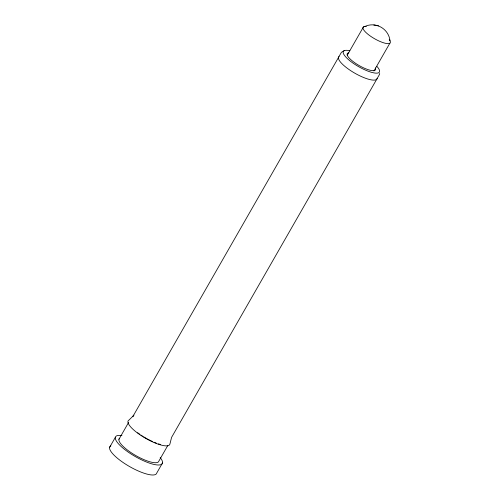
<?xml version="1.0" encoding="UTF-8"?>
<svg xmlns="http://www.w3.org/2000/svg" width="500" height="500" viewBox="0 0 500 500"><rect width="100%" height="100%" fill="white"/><g stroke="black" fill="none" stroke-linecap="round" stroke-linejoin="round"><path stroke-width="0.75" d="M379.681 73.412L379.594 74.262L171.588 437.375L169.894 444.094A23.938 6.519 29.8 0 1 144.675 437.769A23.938 6.519 29.8 0 1 129.069 419.988L133.956 415.156M109.6 447.369L115.325 437.375M118.925 439.331L128.556 422.519M338.525 57.312L341.444 52.275L344.319 50.619M338.481 57.475L132.938 416.375L133.619 415.562M347.2 55.294L363.488 26.862M373.963 70.969L389.856 43.212M167.75 445.581L158.894 461.05A22.812 6.212 29.8 0 1 135.719 455.519A22.812 6.212 29.8 0 1 119.488 438.4M162.494 463.006L156.775 473A26.925 7.331 29.8 0 1 128.406 465.881A26.925 7.331 29.8 0 1 110.85 445.881M364.925 26.444C375.925 21.394 388.731 28.831 390.006 40.781M378.525 25.856L373.819 25M377.137 78.475A22.062 6.006 29.8 0 1 354.719 73.131A22.062 6.006 29.8 0 1 339.019 56.575M160.194 457.569A26.925 7.331 29.8 0 1 151.619 463.806A26.925 7.331 29.8 0 1 120.575 445.969A26.925 7.331 29.8 0 1 121.95 435.594M160.662 444.513A22.812 6.212 29.8 0 1 158.431 443.85M156.287 443.094A22.812 6.212 29.8 0 1 154.15 442.238M152.694 441.6A22.812 6.212 29.8 0 1 148.119 439.356M147.469 439.006A22.812 6.212 29.8 0 1 143.594 436.763M142.35 435.981A22.812 6.212 29.8 0 1 141.131 435.181M139.938 434.369A22.812 6.212 29.8 0 1 137.675 432.731M375.369 67.931A16.269 4.431 29.8 0 1 359.35 65.669A16.269 4.431 29.8 0 1 348.794 52.825M376.887 66.356A20.769 5.656 29.8 0 1 371.669 72.369A20.769 5.656 29.8 0 1 346.781 58.031A20.769 5.656 29.8 0 1 349.825 50.763M389.231 39.575A15.631 4.256 29.8 0 1 383.981 42.919A15.631 4.256 29.8 0 1 366.231 32.775A15.631 4.256 29.8 0 1 366.337 26.494"/></g></svg>
